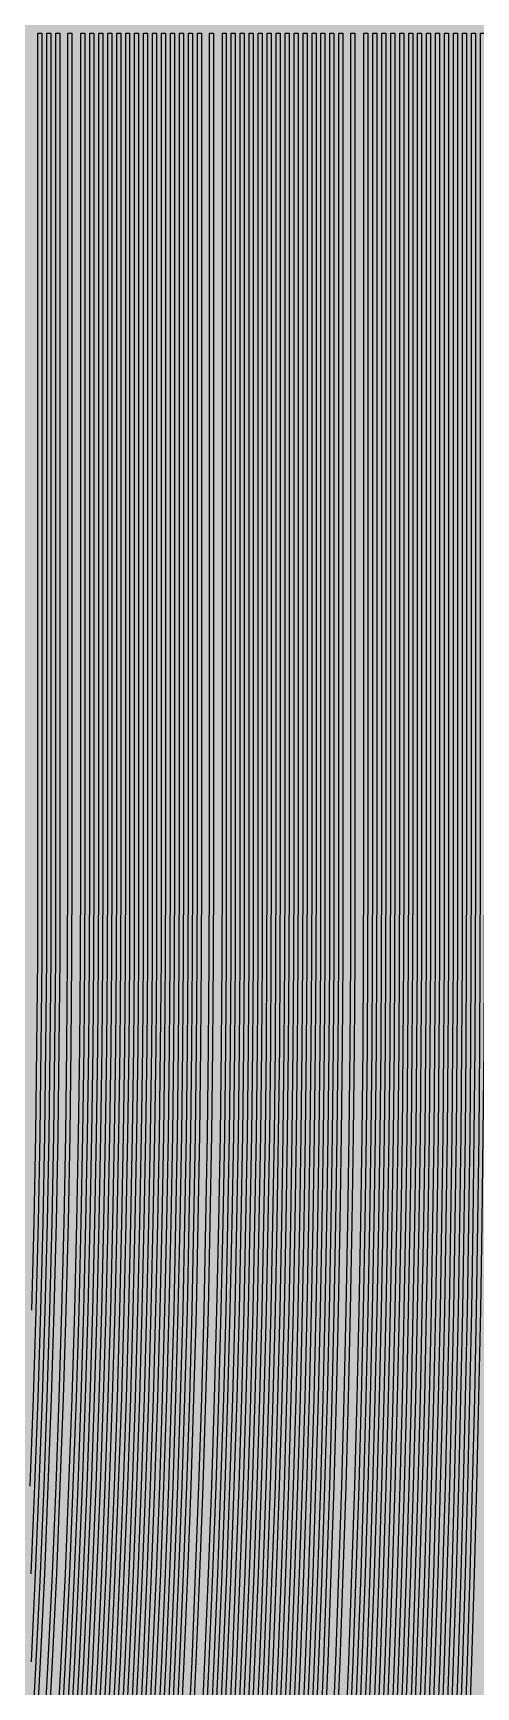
# Model space of a CAD drawing. Header units: metres. Extents: x -7231 to 10969, y -37556 to 1873.
# Drawn here: x 1031 to 1253, y -328 to 501 of the extents above; entities that cross this region are included whole.
import ezdxf

# ---------------------------------------------------------------- set-up
doc = ezdxf.new("R2010")
doc.units = ezdxf.units.M
doc.layers.add('Metal1', color=4, linetype='CONTINUOUS')
doc.layers.add('Polyimide', color=7, linetype='CONTINUOUS')

msp = doc.modelspace()

# ---------------------------------------------------------------- hatches: boundary and pattern name
at = {"layer": 'Polyimide'}
msp.add_hatch(color=7, dxfattribs=at).paths.add_polyline_path([(4065.69, -468), (4066.67, -501.99), (4068.51, -535.99), (4071.41, -569.99), (4075.54, -603.99), (4081.04, -637.99), (4088.01, -671.99), (4096.52, -705.98), (4106.62, -739.98), (4118.33, -773.98), (4131.63, -807.98), (4146.49, -841.98), (4162.87, -875.98), (4180.68, -909.97), (4199.83, -943.97), (4220.22, -977.97), (4241.73, -1011.97), (4264.21, -1045.97), (4287.52, -1079.96), (4311.51, -1113.96), (4336.01, -1147.96), (4360.86, -1181.96), (4385.88, -1215.96), (4410.89, -1249.96), (4435.74, -1283.95), (4460.24, -1317.95), (4484.23, -1351.95), (4507.54, -1385.95), (4530.02, -1419.95), (4551.53, -1453.94), (4571.92, -1487.94), (4591.07, -1521.94), (4608.88, -1555.94), (4625.26, -1589.94), (4640.12, -1623.94), (4653.42, -1657.93), (4665.13, -1691.93), (4675.23, -1725.93), (4683.74, -1759.93), (4690.71, -1793.93), (4696.21, -1827.93), (4700.34, -1861.92), (4703.24, -1895.92), (4705.08, -1929.92), (4706.06, -1963.92), (4706.44, -1997.92), (4706.5, -2031.91), (4706.5, -4793.02), (4709.95, -4838.39), (4720.22, -4882.71), (4737.08, -4924.98), (4760.13, -4964.2), (4788.85, -4999.49), (4822.58, -5030.03), (4860.53, -5055.12), (4901.85, -5074.18), (4901.85, -5074.18), (4970.68, -5105.23), (5034.7, -5145.26), (5092.76, -5193.54), (5143.8, -5249.19), (5186.89, -5311.2), (5221.24, -5378.44), (5246.23, -5449.69), (5261.41, -5523.66), (5266.5, -5599), (5261.41, -5674.34), (5246.23, -5748.31), (5221.24, -5819.56), (5186.89, -5886.8), (5143.8, -5948.81), (5092.76, -6004.46), (5034.7, -6052.74), (4970.68, -6092.77), (4901.85, -6123.82), (4860.53, -6142.88), (4822.58, -6167.97), (4788.85, -6198.51), (4760.13, -6233.8), (4737.08, -6273.02), (4720.22, -6315.29), (4709.95, -6359.61), (4706.5, -6404.98), (4706.5, -9221.52), (4709.95, -9266.88), (4720.22, -9311.21), (4737.08, -9353.47), (4760.13, -9392.7), (4788.85, -9427.98), (4822.58, -9458.52), (4860.53, -9483.61), (4901.85, -9502.67), (4970.68, -9533.72), (5034.7, -9573.75), (5092.76, -9622.03), (5143.8, -9677.68), (5186.89, -9739.69), (5221.24, -9806.94), (5246.23, -9878.19), (5261.41, -9952.16), (5266.5, -10027.49), (5261.41, -10102.83), (5246.23, -10176.8), (5221.24, -10248.05), (5186.89, -10315.3), (5143.8, -10377.31), (5092.76, -10432.96), (5034.7, -10481.24), (4970.68, -10521.27), (4901.85, -10552.32), (4860.53, -10571.38), (4822.58, -10596.46), (4788.85, -10627), (4760.13, -10662.29), (4737.08, -10701.52), (4720.22, -10743.78), (4709.95, -10788.1), (4706.5, -10833.47), (4706.5, -13650.01), (4709.95, -13695.38), (4720.22, -13739.7), (4737.08, -13781.96), (4760.13, -13821.19), (4788.85, -13856.48), (4822.58, -13887.02), (4860.53, -13912.11), (4901.85, -13931.17), (4970.68, -13962.22), (5034.7, -14002.25), (5092.76, -14050.53), (5143.8, -14106.18), (5186.89, -14168.19), (5221.24, -14235.43), (5246.23, -14306.68), (5261.41, -14380.65), (5266.5, -14455.99), (5261.41, -14531.33), (5246.23, -14605.29), (5221.24, -14676.55), (5186.89, -14743.79), (5143.8, -14805.8), (5092.76, -14861.45), (5034.7, -14909.73), (4970.68, -14949.76), (4901.85, -14980.81), (4860.53, -14999.87), (4822.58, -15024.96), (4788.85, -15055.5), (4760.13, -15090.79), (4737.08, -15130.01), (4720.22, -15172.27), (4709.95, -15216.6), (4706.5, -15261.97), (4706.5, -15455.99), (4720.95, -15750.04), (4764.14, -16041.26), (4835.68, -16326.84), (4934.86, -16604.04), (5060.74, -16870.18), (5212.09, -17122.7), (5387.47, -17359.17), (5585.18, -17577.31), (5803.32, -17775.02), (6039.79, -17950.4), (6292.31, -18101.75), (6558.45, -18227.63), (6835.65, -18326.81), (7121.23, -18398.34), (7412.45, -18441.54), (7706.5, -18455.99), (9969.01, -18455.99), (10047.42, -18459.84), (10125.08, -18471.36), (10201.23, -18490.44), (10275.15, -18516.89), (10346.12, -18550.45), (10413.46, -18590.81), (10476.52, -18637.58), (10534.69, -18690.3), (10587.41, -18748.47), (10634.18, -18811.53), (10674.54, -18878.87), (10708.11, -18949.84), (10734.56, -19023.76), (10753.63, -19099.92), (10765.15, -19177.58), (10769.01, -19255.99), (10769.01, -20895.8), (10730.24, -20951.41), (10694.6, -21009.08), (10662.21, -21068.63), (10633.17, -21129.89), (10607.55, -21192.66), (10585.45, -21256.74), (10566.93, -21321.96), (10552.05, -21388.09), (10540.84, -21454.95), (10533.35, -21522.33), (10529.6, -21590.02), (10529.6, -21657.81), (10533.35, -21725.5), (10540.84, -21792.87), (10552.05, -21859.73), (10566.93, -21925.87), (10585.45, -21991.08), (10607.55, -22055.17), (10633.17, -22117.94), (10662.21, -22179.19), (10694.6, -22238.74), (10730.24, -22296.41), (10769.01, -22352.03), (10769.01, -32454.24), (10728.74, -32510.49), (10691.72, -32568.92), (10658.05, -32629.35), (10627.85, -32691.58), (10601.2, -32755.42), (10578.21, -32820.67), (10558.93, -32887.1), (10543.44, -32954.52), (10531.77, -33022.71), (10523.97, -33091.44), (10520.07, -33160.51), (10520.07, -33229.69), (10523.97, -33298.75), (10531.77, -33367.49), (10543.44, -33435.67), (10558.93, -33503.09), (10578.21, -33569.53), (10601.2, -33634.77), (10627.85, -33698.61), (10658.05, -33760.85), (10691.72, -33821.28), (10728.74, -33879.71), (10769.01, -33935.96), (10769.01, -36556), (10765.15, -36634.41), (10753.63, -36712.07), (10734.56, -36788.23), (10708.11, -36862.15), (10674.54, -36933.12), (10634.18, -37000.46), (10587.41, -37063.51), (10534.69, -37121.69), (10476.52, -37174.41), (10413.46, -37221.18), (10346.12, -37261.54), (10275.15, -37295.1), (10201.23, -37321.55), (10125.08, -37340.63), (10047.42, -37352.15), (9969.01, -37356), (-6231.01, -37356), (-6309.42, -37352.15), (-6387.08, -37340.63), (-6463.23, -37321.55), (-6537.15, -37295.1), (-6608.12, -37261.54), (-6675.46, -37221.18), (-6738.52, -37174.41), (-6796.69, -37121.69), (-6849.41, -37063.51), (-6896.18, -37000.46), (-6936.54, -36933.12), (-6970.11, -36862.15), (-6996.56, -36788.23), (-7015.63, -36712.07), (-7027.15, -36634.41), (-7031.01, -36556), (-7031.01, -33936), (-6990.74, -33879.75), (-6953.7, -33821.31), (-6920.03, -33760.88), (-6889.82, -33698.64), (-6863.18, -33634.8), (-6840.18, -33569.55), (-6820.9, -33503.11), (-6805.4, -33435.69), (-6793.74, -33367.49), (-6785.94, -33298.75), (-6782.03, -33229.68), (-6782.03, -33160.5), (-6785.94, -33091.43), (-6793.74, -33022.69), (-6805.4, -32954.5), (-6820.9, -32887.07), (-6840.18, -32820.63), (-6863.18, -32755.39), (-6889.82, -32691.54), (-6920.03, -32629.3), (-6953.7, -32568.87), (-6990.74, -32510.43), (-7031.01, -32454.18), (-7031.01, -22364.83), (-6990.74, -22308.58), (-6953.7, -22250.14), (-6920.03, -22189.71), (-6889.82, -22127.47), (-6863.18, -22063.62), (-6840.18, -21998.38), (-6820.9, -21931.94), (-6805.4, -21864.51), (-6793.74, -21796.32), (-6785.94, -21727.58), (-6782.03, -21658.51), (-6782.03, -21589.33), (-6785.94, -21520.26), (-6793.74, -21451.52), (-6805.4, -21383.32), (-6820.9, -21315.9), (-6840.18, -21249.46), (-6863.18, -21184.21), (-6889.82, -21120.37), (-6920.03, -21058.13), (-6953.7, -20997.7), (-6990.74, -20939.26), (-7031.01, -20883.01), (-7031.01, -19255.99), (-7027.15, -19177.58), (-7015.63, -19099.92), (-6996.56, -19023.76), (-6970.11, -18949.84), (-6936.54, -18878.87), (-6896.18, -18811.53), (-6849.41, -18748.47), (-6796.69, -18690.3), (-6738.52, -18637.58), (-6675.46, -18590.81), (-6608.12, -18550.45), (-6537.15, -18516.89), (-6463.23, -18490.44), (-6387.08, -18471.36), (-6309.42, -18459.84), (-6231.01, -18455.99), (-3968.5, -18455.99), (-3674.45, -18441.54), (-3383.23, -18398.34), (-3097.65, -18326.81), (-2820.45, -18227.63), (-2554.31, -18101.75), (-2301.79, -17950.4), (-2065.32, -17775.02), (-1847.18, -17577.31), (-1649.47, -17359.17), (-1474.09, -17122.7), (-1322.74, -16870.18), (-1196.86, -16604.04), (-1097.68, -16326.84), (-1026.14, -16041.26), (-982.95, -15750.04), (-968.5, -15455.99), (-968.5, -15261.97), (-971.95, -15216.6), (-982.22, -15172.27), (-999.08, -15130.01), (-1022.13, -15090.79), (-1050.85, -15055.5), (-1084.58, -15024.96), (-1122.53, -14999.87), (-1163.85, -14980.81), (-1232.68, -14949.76), (-1296.7, -14909.73), (-1354.76, -14861.45), (-1405.8, -14805.8), (-1448.89, -14743.79), (-1483.24, -14676.55), (-1508.23, -14605.29), (-1523.41, -14531.33), (-1528.5, -14455.99), (-1523.41, -14380.65), (-1508.23, -14306.68), (-1483.24, -14235.43), (-1448.89, -14168.19), (-1405.8, -14106.18), (-1354.76, -14050.53), (-1296.7, -14002.25), (-1232.68, -13962.22), (-1163.85, -13931.17), (-1122.53, -13912.11), (-1084.58, -13887.02), (-1050.85, -13856.48), (-1022.13, -13821.19), (-999.08, -13781.96), (-982.22, -13739.7), (-971.95, -13695.38), (-968.5, -13650.01), (-968.5, -12309.64), (-971.95, -12264.27), (-982.22, -12219.94), (-999.08, -12177.68), (-1022.13, -12138.46), (-1050.85, -12103.17), (-1084.58, -12072.63), (-1122.53, -12047.54), (-1163.85, -12028.48), (-1232.68, -11997.43), (-1296.7, -11957.4), (-1354.76, -11909.12), (-1405.8, -11853.47), (-1448.89, -11791.46), (-1483.24, -11724.22), (-1508.23, -11652.96), (-1523.41, -11579), (-1528.5, -11503.66), (-1523.41, -11428.32), (-1508.23, -11354.35), (-1483.24, -11283.1), (-1448.89, -11215.86), (-1405.8, -11153.85), (-1354.76, -11098.2), (-1296.7, -11049.92), (-1232.68, -11009.89), (-1163.85, -10978.84), (-1122.53, -10959.78), (-1084.58, -10934.69), (-1050.85, -10904.15), (-1022.13, -10868.86), (-999.08, -10829.63), (-982.22, -10787.37), (-971.95, -10743.05), (-968.5, -10697.68), (-968.5, -9357.31), (-971.95, -9311.94), (-982.22, -9267.62), (-999.08, -9225.35), (-1022.13, -9186.13), (-1050.85, -9150.84), (-1084.58, -9120.3), (-1122.53, -9095.21), (-1163.85, -9076.15), (-1163.85, -9076.15), (-1232.68, -9045.1), (-1296.7, -9005.07), (-1354.76, -8956.79), (-1405.8, -8901.14), (-1448.89, -8839.13), (-1483.24, -8771.89), (-1508.23, -8700.64), (-1523.41, -8626.67), (-1528.5, -8551.33), (-1523.41, -8475.99), (-1508.23, -8402.02), (-1483.24, -8330.77), (-1448.89, -8263.53), (-1405.8, -8201.52), (-1354.76, -8145.87), (-1296.7, -8097.59), (-1232.68, -8057.56), (-1163.85, -8026.51), (-1163.85, -8026.51), (-1122.53, -8007.45), (-1084.58, -7982.36), (-1050.85, -7951.82), (-1022.13, -7916.53), (-999.08, -7877.31), (-982.22, -7835.04), (-971.95, -7790.72), (-968.5, -7745.35), (-968.5, -6404.98), (-971.95, -6359.61), (-982.22, -6315.29), (-999.08, -6273.02), (-1022.13, -6233.8), (-1050.85, -6198.51), (-1084.58, -6167.97), (-1122.53, -6142.88), (-1163.85, -6123.82), (-1163.85, -6123.82), (-1232.68, -6092.77), (-1296.7, -6052.74), (-1354.76, -6004.46), (-1405.8, -5948.81), (-1448.89, -5886.8), (-1483.24, -5819.56), (-1508.23, -5748.31), (-1523.41, -5674.34), (-1528.5, -5599), (-1523.41, -5523.66), (-1508.23, -5449.69), (-1483.24, -5378.44), (-1448.89, -5311.2), (-1405.8, -5249.19), (-1354.76, -5193.54), (-1296.7, -5145.26), (-1232.68, -5105.23), (-1163.85, -5074.18), (-1163.85, -5074.18), (-1122.53, -5055.12), (-1084.58, -5030.03), (-1050.85, -4999.49), (-1022.13, -4964.2), (-999.08, -4924.98), (-982.22, -4882.71), (-971.95, -4838.39), (-968.5, -4793.02), (-968.5, -2031.91), (-968.44, -1997.92), (-968.06, -1963.92), (-967.05, -1929.92), (-965.18, -1895.92), (-962.22, -1861.92), (-958.01, -1827.93), (-952.41, -1793.93), (-945.31, -1759.93), (-936.64, -1725.93), (-926.35, -1691.93), (-914.43, -1657.93), (-900.88, -1623.94), (-885.74, -1589.94), (-869.05, -1555.94), (-850.91, -1521.94), (-831.4, -1487.94), (-810.63, -1453.94), (-788.72, -1419.95), (-765.82, -1385.95), (-742.07, -1351.95), (-717.63, -1317.95), (-692.67, -1283.95), (-667.36, -1249.96), (-641.88, -1215.96), (-616.39, -1181.96), (-591.08, -1147.96), (-566.12, -1113.96), (-541.68, -1079.96), (-517.93, -1045.97), (-495.03, -1011.97), (-473.12, -977.97), (-452.35, -943.97), (-432.84, -909.97), (-414.7, -875.98), (-398.01, -841.98), (-382.87, -807.98), (-369.32, -773.98), (-357.4, -739.98), (-347.11, -705.98), (-338.44, -671.99), (-331.34, -637.99), (-325.74, -603.99), (-321.53, -569.99), (-318.57, -535.99), (-316.7, -501.99), (-315.69, -468), (-315.31, -434), (-315.25, -400), (-315.25, 401), (-315.25, 451), (-315.25, 1644), (-270.25, 1644), (-270.03, 1637.13), (-269.35, 1630.29), (-268.23, 1623.52), (-266.67, 1616.82), (-264.68, 1610.25), (-262.26, 1603.82), (-259.42, 1597.56), (-256.18, 1591.5), (-252.55, 1585.67), (-248.55, 1580.08), (-244.19, 1574.77), (-239.5, 1569.75), (-234.48, 1565.06), (-229.17, 1560.7), (-223.58, 1556.7), (-217.75, 1553.07), (-211.69, 1549.83), (-205.43, 1546.99), (-199, 1544.57), (-192.43, 1542.58), (-185.73, 1541.02), (-178.96, 1539.9), (-172.12, 1539.22), (-165.25, 1539), (-158.38, 1539.22), (-151.54, 1539.9), (-144.77, 1541.02), (-138.07, 1542.58), (-131.5, 1544.57), (-125.07, 1546.99), (-118.81, 1549.83), (-112.75, 1553.07), (-106.92, 1556.7), (-101.33, 1560.7), (-96.02, 1565.06), (-91, 1569.75), (-86.31, 1574.77), (-81.95, 1580.08), (-77.95, 1585.67), (-74.32, 1591.5), (-71.08, 1597.56), (-68.24, 1603.82), (-65.82, 1610.25), (-63.83, 1616.82), (-62.27, 1623.52), (-61.15, 1630.29), (-60.47, 1637.13), (-60.25, 1644), (1853, 1644), (1853, 1573), (3815.25, 1573), (3815.46, 1579.54), (3816.11, 1586.05), (3817.17, 1592.51), (3818.66, 1598.88), (3820.56, 1605.14), (3822.86, 1611.27), (3825.56, 1617.23), (3828.65, 1623), (3832.1, 1628.56), (3835.91, 1633.88), (3840.07, 1638.93), (3844.54, 1643.71), (3849.32, 1648.18), (3854.37, 1652.34), (3859.69, 1656.15), (3865.25, 1659.6), (3871.02, 1662.69), (3876.98, 1665.39), (3883.11, 1667.69), (3889.37, 1669.59), (3895.74, 1671.08), (3902.2, 1672.14), (3908.71, 1672.79), (3915.25, 1673), (3921.79, 1672.79), (3928.3, 1672.14), (3934.76, 1671.08), (3941.13, 1669.59), (3947.39, 1667.69), (3953.52, 1665.39), (3959.48, 1662.69), (3965.25, 1659.6), (3970.81, 1656.15), (3976.13, 1652.34), (3981.18, 1648.18), (3985.96, 1643.71), (3990.43, 1638.93), (3994.59, 1633.88), (3998.4, 1628.56), (4001.85, 1623), (4004.94, 1617.23), (4007.64, 1611.27), (4009.94, 1605.14), (4011.84, 1598.88), (4013.33, 1592.51), (4014.39, 1586.05), (4015.04, 1579.54), (4015.25, 1573), (4065.25, 1573), (4065.25, 451), (4065.25, 401), (4065.25, -400), (4065.31, -434), (4065.69, -468)])

# ---------------------------------------------------------------- linework, layer by layer
at = {"layer": 'Metal1'}
for points in [[(1030.15, -139.07), (1031.27, -95.05), (1032.14, -51.04), (1032.75, -7.03), (1033.13, 36.99), (1033.25, 81), (1033.25, 501), (1035.25, 501), (1035.25, 81), (1035.13, 36.98), (1034.75, -7.05), (1034.13, -51.07), (1033.27, -95.1), (1032.15, -139.12), (1030.79, -183.15), (1029.17, -227.17)], [(1029.88, -271.11), (1031.73, -227.09), (1033.33, -183.08), (1034.68, -139.07), (1035.78, -95.05), (1036.64, -51.04), (1037.26, -7.03), (1037.63, 36.99), (1037.75, 81), (1037.75, 501), (1039.75, 501), (1039.75, 81), (1039.63, 36.98), (1039.26, -7.05), (1038.64, -51.07), (1037.78, -95.1), (1036.68, -139.12), (1035.32, -183.15), (1033.72, -227.17), (1031.88, -271.2), (1029.78, -315.22)], [(1030.04, -359.13), (1032.36, -315.12), (1034.44, -271.11), (1036.28, -227.09), (1037.86, -183.08), (1039.2, -139.07), (1040.3, -95.05), (1041.15, -51.04), (1041.76, -7.03), (1042.13, 36.99), (1042.25, 81), (1042.25, 501), (1044.25, 501), (1044.25, 81), (1044.13, 36.98), (1043.76, -7.05), (1043.15, -51.07), (1042.3, -95.1), (1041.2, -139.12), (1039.86, -183.15), (1038.27, -227.17), (1036.44, -271.2), (1034.36, -315.22), (1032.03, -359.25)], [(1036.08, -359.14), (1038.4, -315.12), (1040.47, -271.11), (1042.3, -227.09), (1043.88, -183.08), (1045.21, -139.07), (1046.31, -95.05), (1047.16, -51.04), (1047.76, -7.03), (1048.13, 36.99), (1048.25, 81), (1048.25, 501), (1050.25, 501), (1050.25, 81), (1050.13, 36.98), (1049.76, -7.05), (1049.16, -51.07), (1048.31, -95.1), (1047.21, -139.12), (1045.88, -183.15), (1044.29, -227.17), (1042.47, -271.2), (1040.39, -315.22), (1038.07, -359.25)], [(1042.6, -359.14), (1044.91, -315.12), (1046.98, -271.11), (1048.81, -227.09), (1050.38, -183.08), (1051.72, -139.07), (1052.81, -95.05), (1053.66, -51.04), (1054.26, -7.03), (1054.63, 36.99), (1054.75, 81), (1054.75, 501), (1056.75, 501), (1056.75, 81), (1056.63, 36.98), (1056.26, -7.05), (1055.66, -51.07), (1054.81, -95.1), (1053.72, -139.12), (1052.38, -183.15), (1050.8, -227.17), (1048.98, -271.2), (1046.91, -315.22), (1044.59, -359.25)], [(1047.2, -359.14), (1049.5, -315.12), (1051.55, -271.11), (1053.36, -227.1), (1054.92, -183.08), (1056.24, -139.07), (1057.33, -95.05), (1058.17, -51.04), (1058.77, -7.03), (1059.13, 36.99), (1059.25, 81), (1059.25, 501), (1061.25, 501), (1061.25, 81), (1061.13, 36.98), (1060.77, -7.05), (1060.17, -51.07), (1059.33, -95.1), (1058.24, -139.12), (1056.92, -183.15), (1055.35, -227.17), (1053.55, -271.2), (1051.49, -315.22), (1049.2, -359.25)], [(1051.8, -359.14), (1054.08, -315.12), (1056.11, -271.11), (1057.91, -227.1), (1059.46, -183.08), (1060.77, -139.07), (1061.84, -95.05), (1062.68, -51.04), (1063.27, -7.03), (1063.63, 36.99), (1063.75, 81), (1063.75, 501), (1065.75, 501), (1065.75, 81), (1065.63, 36.98), (1065.27, -7.05), (1064.68, -51.07), (1063.84, -95.1), (1062.77, -139.12), (1061.46, -183.15), (1059.9, -227.17), (1058.11, -271.2), (1056.08, -315.22), (1053.8, -359.24)], [(1056.41, -359.14), (1058.66, -315.12), (1060.68, -271.11), (1062.46, -227.1), (1064, -183.08), (1065.3, -139.07), (1066.36, -95.05), (1067.19, -51.04), (1067.78, -7.03), (1068.13, 36.99), (1068.25, 81), (1068.25, 501), (1070.25, 501), (1070.25, 81), (1070.13, 36.98), (1069.78, -7.05), (1069.19, -51.07), (1068.36, -95.1), (1067.3, -139.12), (1065.99, -183.15), (1064.45, -227.17), (1062.68, -271.2), (1060.66, -315.22), (1058.4, -359.24)], [(1061.01, -359.14), (1063.25, -315.12), (1065.24, -271.11), (1067.01, -227.1), (1068.53, -183.08), (1069.82, -139.07), (1070.88, -95.05), (1071.7, -51.04), (1072.28, -7.03), (1072.63, 36.99), (1072.75, 81), (1072.75, 501), (1074.75, 501), (1074.75, 81), (1074.63, 36.98), (1074.28, -7.05), (1073.7, -51.07), (1072.88, -95.1), (1071.82, -139.12), (1070.53, -183.15), (1069, -227.17), (1067.24, -271.2), (1065.24, -315.22), (1063, -359.24)], [(1065.61, -359.14), (1067.83, -315.12), (1069.81, -271.11), (1071.56, -227.1), (1073.07, -183.08), (1074.35, -139.07), (1075.39, -95.06), (1076.21, -51.04), (1076.79, -7.03), (1077.13, 36.99), (1077.25, 81), (1077.25, 501), (1079.25, 501), (1079.25, 81), (1079.13, 36.98), (1078.79, -7.05), (1078.2, -51.07), (1077.39, -95.1), (1076.35, -139.12), (1075.07, -183.15), (1073.56, -227.17), (1071.81, -271.19), (1069.83, -315.22), (1067.61, -359.24)], [(1070.21, -359.14), (1072.41, -315.12), (1074.38, -271.11), (1076.11, -227.1), (1077.61, -183.08), (1078.87, -139.07), (1079.91, -95.06), (1080.71, -51.04), (1081.29, -7.03), (1081.63, 36.99), (1081.75, 81), (1081.75, 501), (1083.75, 501), (1083.75, 81), (1083.63, 36.98), (1083.29, -7.05), (1082.71, -51.07), (1081.91, -95.1), (1080.87, -139.12), (1079.6, -183.15), (1078.11, -227.17), (1076.37, -271.19), (1074.41, -315.22), (1072.21, -359.24)], [(1074.82, -359.14), (1076.99, -315.12), (1078.94, -271.11), (1080.66, -227.1), (1082.14, -183.08), (1083.4, -139.07), (1084.43, -95.06), (1085.22, -51.04), (1085.79, -7.03), (1086.14, 36.99), (1086.25, 81), (1086.25, 501), (1088.25, 501), (1088.25, 81), (1088.14, 36.98), (1087.79, -7.05), (1087.22, -51.07), (1086.42, -95.1), (1085.4, -139.12), (1084.14, -183.15), (1082.66, -227.17), (1080.94, -271.19), (1078.99, -315.22), (1076.81, -359.24)], [(1079.42, -359.14), (1081.58, -315.13), (1083.51, -271.11), (1085.21, -227.1), (1086.68, -183.08), (1087.92, -139.07), (1088.94, -95.06), (1089.73, -51.04), (1090.3, -7.03), (1090.64, 36.99), (1090.75, 81), (1090.75, 501), (1092.75, 501), (1092.75, 81), (1092.64, 36.98), (1092.3, -7.05), (1091.73, -51.07), (1090.94, -95.1), (1089.92, -139.12), (1088.68, -183.15), (1087.21, -227.17), (1085.5, -271.19), (1083.58, -315.22), (1081.42, -359.24)], [(1084.02, -359.14), (1086.16, -315.13), (1088.07, -271.11), (1089.76, -227.1), (1091.22, -183.08), (1092.45, -139.07), (1093.46, -95.06), (1094.24, -51.04), (1094.8, -7.03), (1095.14, 36.99), (1095.25, 81), (1095.25, 501), (1097.25, 501), (1097.25, 81), (1097.14, 36.98), (1096.8, -7.05), (1096.24, -51.07), (1095.46, -95.1), (1094.45, -139.12), (1093.22, -183.14), (1091.76, -227.17), (1090.07, -271.19), (1088.16, -315.22), (1086.02, -359.24)], [(1088.62, -359.14), (1090.74, -315.13), (1092.64, -271.11), (1094.31, -227.1), (1095.75, -183.08), (1096.97, -139.07), (1097.97, -95.06), (1098.75, -51.04), (1099.31, -7.03), (1099.64, 36.99), (1099.75, 81), (1099.75, 501), (1101.75, 501), (1101.75, 81), (1101.64, 36.98), (1101.31, -7.05), (1100.75, -51.07), (1099.97, -95.1), (1098.97, -139.12), (1097.75, -183.14), (1096.31, -227.17), (1094.64, -271.19), (1092.74, -315.22), (1090.62, -359.24)], [(1093.23, -359.14), (1095.33, -315.13), (1097.2, -271.11), (1098.86, -227.1), (1100.29, -183.08), (1101.5, -139.07), (1102.49, -95.06), (1103.26, -51.04), (1103.81, -7.03), (1104.14, 36.99), (1104.25, 81), (1104.25, 501), (1106.25, 501), (1106.25, 81), (1106.14, 36.98), (1105.81, -7.05), (1105.26, -51.07), (1104.49, -95.1), (1103.5, -139.12), (1102.29, -183.14), (1100.86, -227.17), (1099.2, -271.19), (1097.32, -315.22), (1095.22, -359.24)], [(1097.83, -359.14), (1099.91, -315.13), (1101.77, -271.11), (1103.41, -227.1), (1104.83, -183.08), (1106.03, -139.07), (1107.01, -95.06), (1107.77, -51.04), (1108.31, -7.03), (1108.64, 36.99), (1108.75, 81), (1108.75, 501), (1110.75, 501), (1110.75, 81), (1110.64, 36.98), (1110.31, -7.05), (1109.77, -51.07), (1109.01, -95.1), (1108.03, -139.12), (1106.83, -183.14), (1105.41, -227.17), (1103.77, -271.19), (1101.91, -315.22), (1099.83, -359.24)], [(1102.43, -359.14), (1104.49, -315.13), (1106.33, -271.11), (1107.96, -227.1), (1109.36, -183.08), (1110.55, -139.07), (1111.52, -95.06), (1112.28, -51.04), (1112.82, -7.03), (1113.14, 36.99), (1113.25, 81), (1113.25, 501), (1115.25, 501), (1115.25, 81), (1115.14, 36.98), (1114.82, -7.05), (1114.28, -51.07), (1113.52, -95.1), (1112.55, -139.12), (1111.36, -183.14), (1109.96, -227.17), (1108.33, -271.19), (1106.49, -315.22), (1104.43, -359.24)], [(1108.47, -359.14), (1110.53, -315.13), (1112.36, -271.11), (1113.98, -227.1), (1115.38, -183.09), (1116.56, -139.07), (1117.53, -95.06), (1118.28, -51.04), (1118.82, -7.03), (1119.14, 36.99), (1119.25, 81), (1119.25, 501), (1121.25, 501), (1121.25, 81), (1121.14, 36.98), (1120.82, -7.05), (1120.28, -51.07), (1119.53, -95.1), (1118.56, -139.12), (1117.38, -183.14), (1115.98, -227.17), (1114.36, -271.19), (1112.52, -315.22), (1110.47, -359.24)], [(1114.99, -359.14), (1117.04, -315.13), (1118.87, -271.11), (1120.49, -227.1), (1121.89, -183.09), (1123.07, -139.07), (1124.03, -95.06), (1124.78, -51.04), (1125.32, -7.03), (1125.64, 36.99), (1125.75, 81), (1125.75, 501), (1127.75, 501), (1127.75, 81), (1127.64, 36.98), (1127.32, -7.05), (1126.78, -51.07), (1126.03, -95.1), (1125.07, -139.12), (1123.88, -183.14), (1122.49, -227.17), (1120.87, -271.19), (1119.04, -315.22), (1116.99, -359.24)], [(1119.59, -359.14), (1121.63, -315.13), (1123.44, -271.11), (1125.04, -227.1), (1126.42, -183.09), (1127.59, -139.07), (1128.55, -95.06), (1129.29, -51.04), (1129.82, -7.03), (1130.14, 36.99), (1130.25, 81), (1130.25, 501), (1132.25, 501), (1132.25, 81), (1132.14, 36.98), (1131.82, -7.05), (1131.29, -51.07), (1130.55, -95.1), (1129.59, -139.12), (1128.42, -183.14), (1127.04, -227.17), (1125.44, -271.19), (1123.62, -315.22), (1121.59, -359.24)], [(1124.2, -359.14), (1126.21, -315.13), (1128, -271.11), (1129.59, -227.1), (1130.96, -183.09), (1132.12, -139.07), (1133.07, -95.06), (1133.8, -51.04), (1134.33, -7.03), (1134.64, 36.99), (1134.75, 81), (1134.75, 501), (1136.75, 501), (1136.75, 81), (1136.64, 36.98), (1136.33, -7.05), (1135.8, -51.07), (1135.07, -95.1), (1134.12, -139.12), (1132.96, -183.14), (1131.59, -227.17), (1130, -271.19), (1128.21, -315.21), (1126.19, -359.24)], [(1128.8, -359.14), (1130.79, -315.13), (1132.57, -271.11), (1134.14, -227.1), (1135.5, -183.09), (1136.64, -139.07), (1137.58, -95.06), (1138.31, -51.04), (1138.83, -7.03), (1139.15, 36.99), (1139.25, 81), (1139.25, 501), (1141.25, 501), (1141.25, 81), (1141.15, 36.98), (1140.83, -7.05), (1140.31, -51.07), (1139.58, -95.1), (1138.64, -139.12), (1137.5, -183.14), (1136.14, -227.17), (1134.57, -271.19), (1132.79, -315.21), (1130.8, -359.24)], [(1133.4, -359.14), (1135.37, -315.13), (1137.14, -271.11), (1138.69, -227.1), (1140.03, -183.09), (1141.17, -139.07), (1142.1, -95.06), (1142.82, -51.04), (1143.34, -7.03), (1143.65, 36.99), (1143.75, 81), (1143.75, 501), (1145.75, 501), (1145.75, 81), (1145.65, 36.98), (1145.34, -7.05), (1144.82, -51.07), (1144.1, -95.09), (1143.17, -139.12), (1142.03, -183.14), (1140.69, -227.17), (1139.13, -271.19), (1137.37, -315.21), (1135.4, -359.24)], [(1138, -359.14), (1139.96, -315.13), (1141.7, -271.12), (1143.24, -227.1), (1144.57, -183.09), (1145.69, -139.07), (1146.61, -95.06), (1147.33, -51.04), (1147.84, -7.03), (1148.15, 36.99), (1148.25, 81), (1148.25, 501), (1150.25, 501), (1150.25, 81), (1150.15, 36.98), (1149.84, -7.05), (1149.33, -51.07), (1148.61, -95.09), (1147.69, -139.12), (1146.57, -183.14), (1145.24, -227.17), (1143.7, -271.19), (1141.96, -315.21), (1140, -359.24)], [(1142.61, -359.14), (1144.54, -315.13), (1146.27, -271.12), (1147.79, -227.1), (1149.11, -183.09), (1150.22, -139.07), (1151.13, -95.06), (1151.84, -51.04), (1152.35, -7.03), (1152.65, 36.99), (1152.75, 81), (1152.75, 501), (1154.75, 501), (1154.75, 81), (1154.65, 36.98), (1154.35, -7.05), (1153.84, -51.07), (1153.13, -95.09), (1152.22, -139.12), (1151.11, -183.14), (1149.79, -227.17), (1148.27, -271.19), (1146.54, -315.21), (1144.61, -359.24)], [(1147.21, -359.14), (1149.12, -315.13), (1150.83, -271.12), (1152.34, -227.1), (1153.64, -183.09), (1154.75, -139.07), (1155.65, -95.06), (1156.35, -51.04), (1156.85, -7.03), (1157.15, 36.99), (1157.25, 81), (1157.25, 501), (1159.25, 501), (1159.25, 81), (1159.15, 36.98), (1158.85, -7.05), (1158.35, -51.07), (1157.65, -95.09), (1156.75, -139.12), (1155.64, -183.14), (1154.34, -227.17), (1152.83, -271.19), (1151.12, -315.21), (1149.21, -359.24)], [(1151.81, -359.15), (1153.71, -315.13), (1155.4, -271.12), (1156.89, -227.1), (1158.18, -183.09), (1159.27, -139.07), (1160.16, -95.06), (1160.86, -51.04), (1161.35, -7.03), (1161.65, 36.99), (1161.75, 81), (1161.75, 501), (1163.75, 501), (1163.75, 81), (1163.65, 36.98), (1163.35, -7.05), (1162.86, -51.07), (1162.16, -95.09), (1161.27, -139.12), (1160.18, -183.14), (1158.89, -227.16), (1157.4, -271.19), (1155.7, -315.21), (1153.81, -359.24)], [(1156.42, -359.15), (1158.29, -315.13), (1159.96, -271.12), (1161.44, -227.1), (1162.72, -183.09), (1163.8, -139.07), (1164.68, -95.06), (1165.37, -51.04), (1165.86, -7.03), (1166.15, 36.99), (1166.25, 81), (1166.25, 501), (1168.25, 501), (1168.25, 81), (1168.15, 36.98), (1167.86, -7.05), (1167.37, -51.07), (1166.68, -95.09), (1165.8, -139.12), (1164.72, -183.14), (1163.44, -227.16), (1161.96, -271.19), (1160.29, -315.21), (1158.41, -359.24)], [(1161.02, -359.15), (1162.87, -315.13), (1164.53, -271.12), (1165.99, -227.1), (1167.25, -183.09), (1168.32, -139.07), (1169.2, -95.06), (1169.88, -51.04), (1170.36, -7.03), (1170.65, 36.99), (1170.75, 81), (1170.75, 501), (1172.75, 501), (1172.75, 81), (1172.65, 36.98), (1172.36, -7.05), (1171.88, -51.07), (1171.2, -95.09), (1170.32, -139.12), (1169.25, -183.14), (1167.99, -227.16), (1166.53, -271.19), (1164.87, -315.21), (1163.02, -359.23)], [(1165.62, -359.15), (1167.46, -315.13), (1169.09, -271.12), (1170.54, -227.1), (1171.79, -183.09), (1172.85, -139.07), (1173.71, -95.06), (1174.39, -51.04), (1174.87, -7.03), (1175.15, 36.99), (1175.25, 81), (1175.25, 501), (1177.25, 501), (1177.25, 81), (1177.15, 36.98), (1176.87, -7.05), (1176.39, -51.07), (1175.71, -95.09), (1174.85, -139.12), (1173.79, -183.14), (1172.54, -227.16), (1171.09, -271.19), (1169.45, -315.21), (1167.62, -359.23)], [(1170.22, -359.15), (1172.04, -315.13), (1173.66, -271.12), (1175.09, -227.1), (1176.33, -183.09), (1177.37, -139.07), (1178.23, -95.06), (1178.89, -51.04), (1179.37, -7.03), (1179.65, 36.99), (1179.75, 81), (1179.75, 501), (1181.75, 501), (1181.75, 81), (1181.65, 36.98), (1181.37, -7.05), (1180.89, -51.07), (1180.23, -95.09), (1179.37, -139.12), (1178.33, -183.14), (1177.09, -227.16), (1175.66, -271.19), (1174.04, -315.21), (1172.22, -359.23)], [(1174.83, -359.15), (1176.62, -315.13), (1178.23, -271.12), (1179.64, -227.1), (1180.86, -183.09), (1181.9, -139.07), (1182.75, -95.06), (1183.4, -51.04), (1183.87, -7.03), (1184.16, 36.99), (1184.25, 81), (1184.25, 501), (1186.25, 501), (1186.25, 81), (1186.16, 36.98), (1185.87, -7.05), (1185.4, -51.07), (1184.75, -95.09), (1183.9, -139.12), (1182.86, -183.14), (1181.64, -227.16), (1180.22, -271.19), (1178.62, -315.21), (1176.82, -359.23)], [(1180.87, -359.15), (1182.65, -315.13), (1184.25, -271.12), (1185.66, -227.1), (1186.88, -183.09), (1187.91, -139.07), (1188.75, -95.06), (1189.41, -51.04), (1189.88, -7.03), (1190.16, 36.99), (1190.25, 81), (1190.25, 501), (1192.25, 501), (1192.25, 81), (1192.16, 36.98), (1191.88, -7.05), (1191.41, -51.07), (1190.75, -95.09), (1189.91, -139.12), (1188.88, -183.14), (1187.66, -227.16), (1186.25, -271.19), (1184.65, -315.21), (1182.86, -359.23)], [(1187.39, -359.15), (1189.17, -315.13), (1190.77, -271.12), (1192.17, -227.1), (1193.39, -183.09), (1194.41, -139.07), (1195.26, -95.06), (1195.91, -51.04), (1196.38, -7.03), (1196.66, 36.99), (1196.75, 81), (1196.75, 501), (1198.75, 501), (1198.75, 81), (1198.66, 36.98), (1198.38, -7.05), (1197.91, -51.07), (1197.26, -95.09), (1196.41, -139.12), (1195.39, -183.14), (1194.17, -227.16), (1192.76, -271.19), (1191.17, -315.21), (1189.38, -359.23)], [(1191.99, -359.15), (1193.75, -315.13), (1195.33, -271.12), (1196.72, -227.1), (1197.92, -183.09), (1198.94, -139.07), (1199.77, -95.06), (1200.42, -51.04), (1200.88, -7.03), (1201.16, 36.99), (1201.25, 81), (1201.25, 501), (1203.25, 501), (1203.25, 81), (1203.16, 36.98), (1202.88, -7.05), (1202.42, -51.07), (1201.77, -95.09), (1200.94, -139.12), (1199.92, -183.14), (1198.72, -227.16), (1197.33, -271.19), (1195.75, -315.21), (1193.99, -359.23)], [(1196.59, -359.15), (1198.34, -315.13), (1199.9, -271.12), (1201.27, -227.1), (1202.46, -183.09), (1203.47, -139.07), (1204.29, -95.06), (1204.93, -51.04), (1205.38, -7.03), (1205.66, 36.99), (1205.75, 81), (1205.75, 501), (1207.75, 501), (1207.75, 81), (1207.66, 36.98), (1207.38, -7.05), (1206.93, -51.07), (1206.29, -95.09), (1205.47, -139.12), (1204.46, -183.14), (1203.27, -227.16), (1201.9, -271.19), (1200.34, -315.21), (1198.59, -359.23)], [(1201.19, -359.15), (1202.92, -315.13), (1204.46, -271.12), (1205.82, -227.1), (1207, -183.09), (1207.99, -139.07), (1208.8, -95.06), (1209.44, -51.04), (1209.89, -7.03), (1210.16, 36.98), (1210.25, 81), (1210.25, 501), (1212.25, 501), (1212.25, 81), (1212.16, 36.98), (1211.89, -7.05), (1211.44, -51.07), (1210.8, -95.09), (1209.99, -139.12), (1209, -183.14), (1207.82, -227.16), (1206.46, -271.19), (1204.92, -315.21), (1203.19, -359.23)], [(1205.8, -359.15), (1207.5, -315.13), (1209.03, -271.12), (1210.37, -227.1), (1211.53, -183.09), (1212.52, -139.07), (1213.32, -95.06), (1213.95, -51.04), (1214.39, -7.03), (1214.66, 36.98), (1214.75, 81), (1214.75, 501), (1216.75, 501), (1216.75, 81), (1216.66, 36.98), (1216.39, -7.05), (1215.95, -51.07), (1215.32, -95.09), (1214.52, -139.12), (1213.53, -183.14), (1212.37, -227.16), (1211.03, -271.19), (1209.5, -315.21), (1207.8, -359.23)], [(1210.4, -359.15), (1212.09, -315.14), (1213.59, -271.12), (1214.92, -227.11), (1216.07, -183.09), (1217.04, -139.08), (1217.84, -95.06), (1218.46, -51.05), (1218.9, -7.03), (1219.16, 36.98), (1219.25, 81), (1219.25, 501), (1221.25, 501), (1221.25, 81), (1221.16, 36.98), (1220.9, -7.05), (1220.46, -51.07), (1219.84, -95.09), (1219.04, -139.12), (1218.07, -183.14), (1216.92, -227.16), (1215.59, -271.18), (1214.08, -315.21), (1212.4, -359.23)], [(1215, -359.15), (1216.67, -315.14), (1218.16, -271.12), (1219.47, -227.11), (1220.61, -183.09), (1221.57, -139.08), (1222.35, -95.06), (1222.96, -51.05), (1223.4, -7.03), (1223.66, 36.98), (1223.75, 81), (1223.75, 501), (1225.75, 501), (1225.75, 81), (1225.66, 36.98), (1225.4, -7.05), (1224.96, -51.07), (1224.35, -95.09), (1223.57, -139.12), (1222.61, -183.14), (1221.47, -227.16), (1220.16, -271.18), (1218.67, -315.21), (1217, -359.23)], [(1219.6, -359.15), (1221.25, -315.14), (1222.72, -271.12), (1224.02, -227.11), (1225.14, -183.09), (1226.09, -139.08), (1226.87, -95.06), (1227.47, -51.05), (1227.9, -7.03), (1228.16, 36.98), (1228.25, 81), (1228.25, 501), (1230.25, 501), (1230.25, 81), (1230.16, 36.98), (1229.9, -7.05), (1229.47, -51.07), (1228.87, -95.09), (1228.09, -139.11), (1227.14, -183.14), (1226.02, -227.16), (1224.72, -271.18), (1223.25, -315.21), (1221.6, -359.23)], [(1224.21, -359.15), (1225.83, -315.14), (1227.29, -271.12), (1228.57, -227.11), (1229.68, -183.09), (1230.62, -139.08), (1231.39, -95.06), (1231.98, -51.05), (1232.41, -7.03), (1232.66, 36.98), (1232.75, 81), (1232.75, 501), (1234.75, 501), (1234.75, 81), (1234.66, 36.98), (1234.41, -7.05), (1233.98, -51.07), (1233.39, -95.09), (1232.62, -139.11), (1231.68, -183.14), (1230.57, -227.16), (1229.29, -271.18), (1227.83, -315.21), (1226.21, -359.23)], [(1228.81, -359.15), (1230.42, -315.14), (1231.85, -271.12), (1233.12, -227.11), (1234.22, -183.09), (1235.15, -139.08), (1235.9, -95.06), (1236.49, -51.05), (1236.91, -7.03), (1237.17, 36.98), (1237.25, 81), (1237.25, 501), (1239.25, 501), (1239.25, 81), (1239.17, 36.98), (1238.91, -7.05), (1238.49, -51.07), (1237.9, -95.09), (1237.14, -139.11), (1236.22, -183.14), (1235.12, -227.16), (1233.85, -271.18), (1232.42, -315.21), (1230.81, -359.23)], [(1233.41, -359.15), (1235, -315.14), (1236.42, -271.12), (1237.67, -227.11), (1238.75, -183.09), (1239.67, -139.08), (1240.42, -95.06), (1241, -51.05), (1241.42, -7.03), (1241.67, 36.98), (1241.75, 81), (1241.75, 501), (1243.75, 501), (1243.75, 81), (1243.67, 36.98), (1243.42, -7.05), (1243, -51.07), (1242.42, -95.09), (1241.67, -139.11), (1240.75, -183.14), (1239.67, -227.16), (1238.42, -271.18), (1237, -315.21), (1235.41, -359.23)], [(1238.01, -359.15), (1239.58, -315.14), (1240.99, -271.12), (1242.22, -227.11), (1243.29, -183.09), (1244.2, -139.08), (1244.94, -95.06), (1245.51, -51.05), (1245.92, -7.03), (1246.17, 36.98), (1246.25, 81), (1246.25, 501), (1248.25, 501), (1248.25, 81), (1248.17, 36.98), (1247.92, -7.05), (1247.51, -51.07), (1246.94, -95.09), (1246.2, -139.11), (1245.29, -183.14), (1244.22, -227.16), (1242.99, -271.18), (1241.58, -315.21), (1240.01, -359.23)], [(1242.62, -359.15), (1244.17, -315.14), (1245.55, -271.12), (1246.77, -227.11), (1247.83, -183.09), (1248.72, -139.08), (1249.45, -95.06), (1250.02, -51.05), (1250.43, -7.03), (1250.67, 36.98), (1250.75, 81), (1250.75, 501), (1252.75, 501), (1252.75, 81), (1252.67, 36.98), (1252.43, -7.05), (1252.02, -51.07), (1251.45, -95.09), (1250.72, -139.11), (1249.83, -183.14), (1248.77, -227.16), (1247.55, -271.18), (1246.17, -315.2), (1244.62, -359.23)], [(1247.22, -359.15), (1248.75, -315.14), (1250.12, -271.12), (1251.32, -227.11), (1252.37, -183.09), (1253.25, -139.08), (1253.97, -95.06), (1254.53, -51.05), (1254.93, -7.03), (1255.17, 36.98), (1255.25, 81), (1255.25, 501), (1257.25, 501), (1257.25, 81), (1257.17, 36.98), (1256.93, -7.05), (1256.53, -51.07), (1255.97, -95.09), (1255.25, -139.11), (1254.36, -183.14), (1253.32, -227.16), (1252.12, -271.18), (1250.75, -315.2), (1249.22, -359.23)]]:
    msp.add_lwpolyline(points, dxfattribs=at)

doc.saveas('drawing.dxf')
